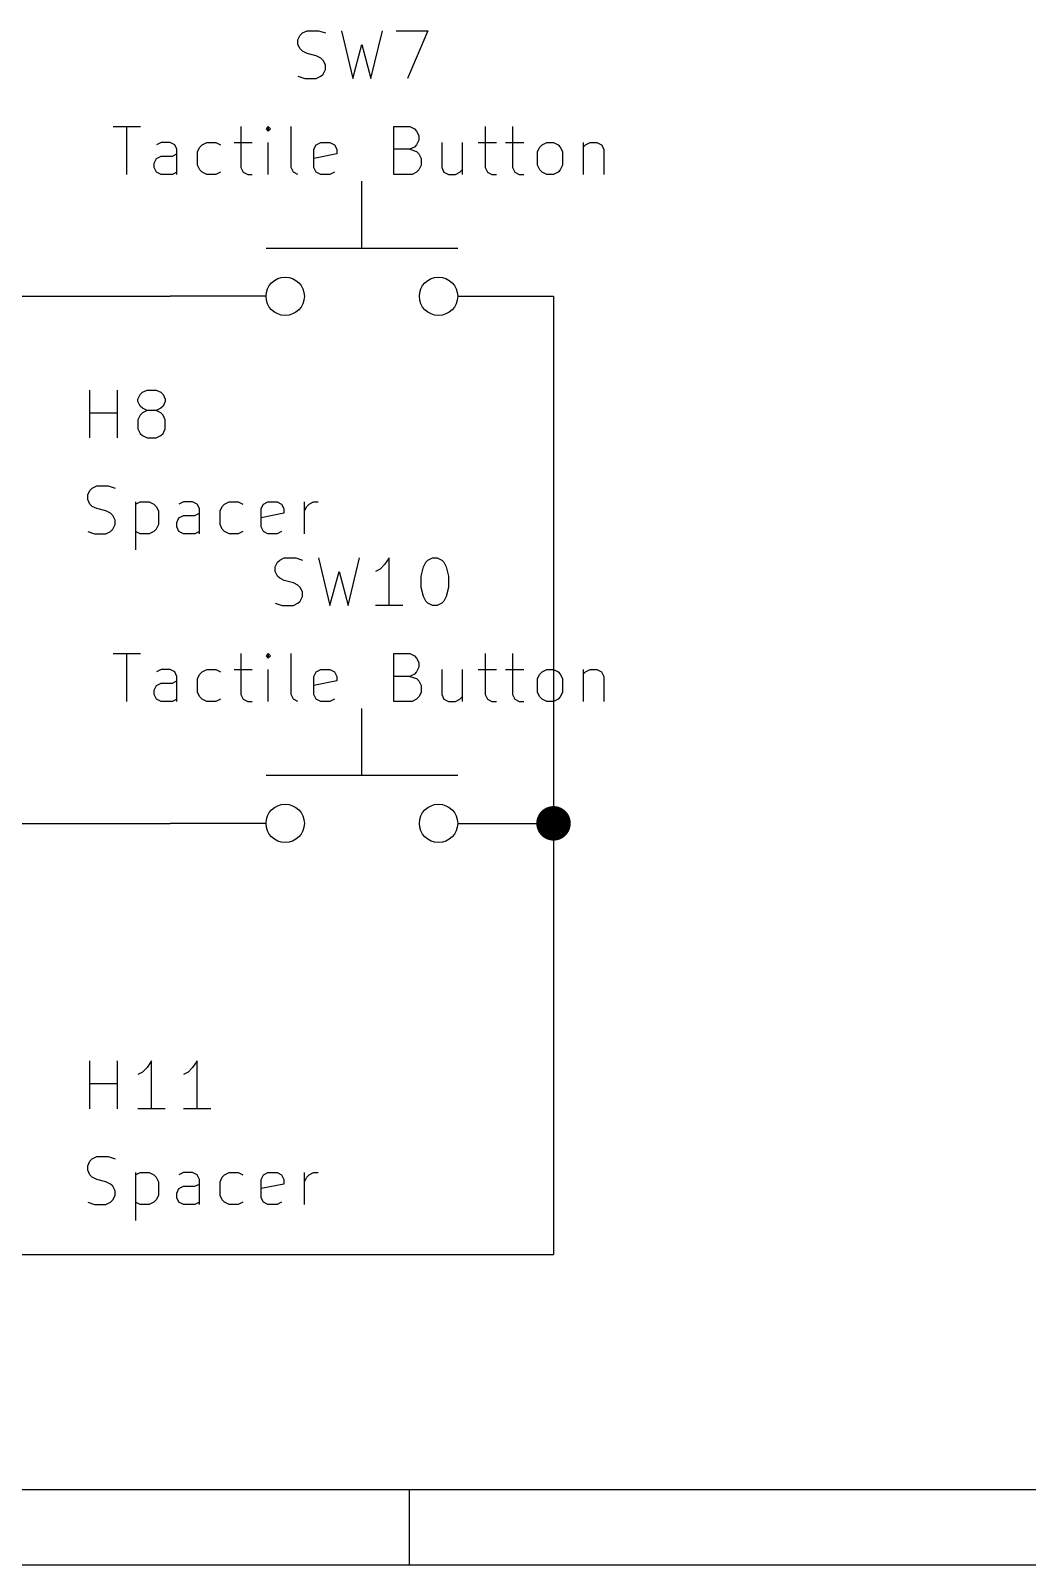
# Model space of a CAD drawing. Extents: x 0.4 to 11.3, y -7.9 to -0.4.
# Drawn here: x 5.904 to 6.944, y -7.874 to -6.273 of the extents above; entities that cross this region are included whole.
import ezdxf

# ---------------------------------------------------------------- set-up
doc = ezdxf.new("R2010")
doc.units = 0
doc.header["$MEASUREMENT"] = 0
for name, color, linetype in [('CYAN2', 4, 'CONTINUOUS'), ('GREEN3', 91, 'CONTINUOUS'), ('RED2', 1, 'CONTINUOUS')]:
    doc.layers.add(name, color=color, linetype=linetype)

msp = doc.modelspace()

# ---------------------------------------------------------------- linework, layer by layer
at = {"layer": 'CYAN2', "linetype": 'CONTINUOUS'}
for p, q in [((6.1833, -6.2823), (6.1857, -6.2776)), ((6.1857, -6.2776), (6.1881, -6.2752)), ((6.1881, -6.2752), (6.1929, -6.2728)), ((6.1929, -6.2728), (6.2048, -6.2728)), ((6.2048, -6.2728), (6.2119, -6.2752)), ((6.2286, -6.2728), (6.2405, -6.3228)), ((6.2595, -6.3228), (6.2714, -6.2728)), ((6.2857, -6.2728), (6.319, -6.2728)), ((6.319, -6.2728), (6.2976, -6.3228)), ((6.1833, -6.2871), (6.1833, -6.2823)), ((6.1857, -6.2919), (6.1833, -6.2871)), ((6.1881, -6.2942), (6.1857, -6.2919)), ((6.2405, -6.3228), (6.25, -6.2871)), ((6.25, -6.2871), (6.2595, -6.3228)), ((6.1929, -6.2966), (6.1881, -6.2942)), ((6.2024, -6.299), (6.1929, -6.2966)), ((6.2071, -6.3014), (6.2024, -6.299)), ((6.2095, -6.3038), (6.2071, -6.3014)), ((6.2119, -6.3085), (6.2095, -6.3038)), ((6.2119, -6.3133), (6.2119, -6.3085)), ((6.1833, -6.3204), (6.1905, -6.3228)), ((6.1905, -6.3228), (6.2024, -6.3228)), ((6.2024, -6.3228), (6.2071, -6.3204)), ((6.2071, -6.3204), (6.2095, -6.318)), ((6.2095, -6.318), (6.2119, -6.3133)), ((5.9905, -6.3728), (6.0191, -6.3728)), ((6.0048, -6.4228), (6.0048, -6.3728)), ((6.1238, -6.3728), (6.1238, -6.4157)), ((6.1524, -6.3728), (6.15, -6.3752)), ((6.1548, -6.3752), (6.1524, -6.3728)), ((6.1524, -6.3728), (6.1524, -6.3776)), ((6.1762, -6.4157), (6.1762, -6.3728)), ((6.2833, -6.4228), (6.2833, -6.3728)), ((6.2833, -6.3728), (6.3, -6.3728)), ((6.3, -6.3728), (6.3048, -6.3752)), ((6.3786, -6.3728), (6.3786, -6.4157)), ((6.4071, -6.3728), (6.4071, -6.4157)), ((6.0405, -6.3895), (6.0357, -6.3919)), ((6.05, -6.3895), (6.0405, -6.3895)), ((6.0548, -6.3919), (6.05, -6.3895)), ((6.0833, -6.3919), (6.0881, -6.3895)), ((6.0881, -6.3895), (6.0976, -6.3895)), ((6.0976, -6.3895), (6.1024, -6.3919)), ((6.1167, -6.3895), (6.1357, -6.3895)), ((6.15, -6.3752), (6.1524, -6.3776)), ((6.1524, -6.3776), (6.1548, -6.3752)), ((6.1524, -6.4228), (6.1524, -6.3895)), ((6.2024, -6.3919), (6.2071, -6.3895)), ((6.2071, -6.3895), (6.2167, -6.3895)), ((6.2167, -6.3895), (6.2214, -6.3919)), ((6.3048, -6.3752), (6.3071, -6.3776)), ((6.3071, -6.3776), (6.3095, -6.3823)), ((6.3095, -6.3871), (6.3071, -6.3919)), ((6.3095, -6.3823), (6.3095, -6.3871)), ((6.3333, -6.3895), (6.3333, -6.4157)), ((6.3548, -6.3895), (6.3548, -6.4228)), ((6.3714, -6.3895), (6.3905, -6.3895)), ((6.4, -6.3895), (6.419, -6.3895)), ((6.4381, -6.3919), (6.4429, -6.3895)), ((6.4429, -6.3895), (6.45, -6.3895)), ((6.45, -6.3895), (6.4548, -6.3919)), ((6.4809, -6.3895), (6.4809, -6.4228)), ((6.4833, -6.3919), (6.4881, -6.3895)), ((6.4881, -6.3895), (6.4952, -6.3895)), ((6.4952, -6.3895), (6.5, -6.3919)), ((6.0357, -6.4061), (6.0405, -6.4038)), ((6.0405, -6.4038), (6.0524, -6.4038)), ((6.0524, -6.4038), (6.0571, -6.4014)), ((6.0571, -6.3966), (6.0548, -6.3919)), ((6.0571, -6.4228), (6.0571, -6.3966)), ((6.0786, -6.399), (6.081, -6.3942)), ((6.0786, -6.4133), (6.0786, -6.399)), ((6.081, -6.3942), (6.0833, -6.3919)), ((6.2, -6.3966), (6.2024, -6.3919)), ((6.2, -6.4157), (6.2, -6.3966)), ((6.2238, -6.4014), (6.2, -6.4061)), ((6.2214, -6.3919), (6.2238, -6.3966)), ((6.2238, -6.3966), (6.2238, -6.4014)), ((6.3, -6.3966), (6.2833, -6.3966)), ((6.3048, -6.3942), (6.3, -6.3966)), ((6.3, -6.3966), (6.3071, -6.399)), ((6.3071, -6.3919), (6.3048, -6.3942)), ((6.3071, -6.399), (6.3095, -6.4014)), ((6.3095, -6.4014), (6.3119, -6.4061)), ((6.4333, -6.399), (6.4357, -6.3942)), ((6.4333, -6.4133), (6.4333, -6.399)), ((6.4357, -6.3942), (6.4381, -6.3919)), ((6.4548, -6.3919), (6.4571, -6.3942)), ((6.4571, -6.3942), (6.4595, -6.399)), ((6.4595, -6.399), (6.4595, -6.4133)), ((6.4809, -6.3942), (6.4833, -6.3919)), ((6.5, -6.3919), (6.5024, -6.3966)), ((6.5024, -6.3966), (6.5024, -6.4228)), ((6.0333, -6.4109), (6.0357, -6.4061)), ((6.0333, -6.4157), (6.0333, -6.4109)), ((6.0357, -6.4204), (6.0333, -6.4157)), ((6.0405, -6.4228), (6.0357, -6.4204)), ((6.0571, -6.4204), (6.0524, -6.4228)), ((6.081, -6.418), (6.0786, -6.4133)), ((6.0833, -6.4204), (6.081, -6.418)), ((6.0881, -6.4228), (6.0833, -6.4204)), ((6.1024, -6.4204), (6.0976, -6.4228)), ((6.1238, -6.4157), (6.1262, -6.4204)), ((6.1262, -6.4204), (6.131, -6.4228)), ((6.1786, -6.4204), (6.1762, -6.4157)), ((6.1833, -6.4228), (6.1786, -6.4204)), ((6.2024, -6.4204), (6.2, -6.4157)), ((6.2071, -6.4228), (6.2024, -6.4204)), ((6.2214, -6.4204), (6.2167, -6.4228)), ((6.3071, -6.4204), (6.3024, -6.4228)), ((6.3095, -6.418), (6.3071, -6.4204)), ((6.3119, -6.4133), (6.3095, -6.418)), ((6.3119, -6.4061), (6.3119, -6.4133)), ((6.3333, -6.4157), (6.3357, -6.4204)), ((6.3357, -6.4204), (6.3405, -6.4228)), ((6.3476, -6.4228), (6.3524, -6.4204)), ((6.3524, -6.4204), (6.3548, -6.418)), ((6.3786, -6.4157), (6.381, -6.4204)), ((6.381, -6.4204), (6.3857, -6.4228)), ((6.4071, -6.4157), (6.4095, -6.4204)), ((6.4095, -6.4204), (6.4143, -6.4228)), ((6.4357, -6.418), (6.4333, -6.4133)), ((6.4381, -6.4204), (6.4357, -6.418)), ((6.4429, -6.4228), (6.4381, -6.4204)), ((6.4548, -6.4204), (6.45, -6.4228)), ((6.4571, -6.418), (6.4548, -6.4204)), ((6.4595, -6.4133), (6.4571, -6.418)), ((6.0524, -6.4228), (6.0405, -6.4228)), ((6.0976, -6.4228), (6.0881, -6.4228)), ((6.131, -6.4228), (6.1357, -6.4228)), ((6.2167, -6.4228), (6.2071, -6.4228)), ((6.3024, -6.4228), (6.2833, -6.4228)), ((6.3405, -6.4228), (6.3476, -6.4228)), ((6.3857, -6.4228), (6.3905, -6.4228)), ((6.4143, -6.4228), (6.419, -6.4228)), ((6.45, -6.4228), (6.4429, -6.4228)), ((5.9663, -6.6978), (5.9663, -6.6478)), ((5.9663, -6.6978), (5.9663, -6.6478)), ((5.9949, -6.6978), (5.9949, -6.6478)), ((5.9949, -6.6978), (5.9949, -6.6478)), ((6.0163, -6.6573), (6.0187, -6.6526)), ((6.0163, -6.6573), (6.0187, -6.6526)), ((6.0163, -6.6597), (6.0163, -6.6573)), ((6.0163, -6.6597), (6.0163, -6.6573)), ((6.0187, -6.6645), (6.0163, -6.6597)), ((6.0187, -6.6645), (6.0163, -6.6597)), ((6.0187, -6.6526), (6.021, -6.6502)), ((6.0187, -6.6526), (6.021, -6.6502)), ((6.021, -6.6502), (6.0258, -6.6478)), ((6.021, -6.6502), (6.0258, -6.6478)), ((6.0258, -6.6478), (6.0353, -6.6478)), ((6.0258, -6.6478), (6.0353, -6.6478)), ((6.0353, -6.6478), (6.0401, -6.6502)), ((6.0353, -6.6478), (6.0401, -6.6502)), ((6.0401, -6.6502), (6.0425, -6.6526)), ((6.0401, -6.6502), (6.0425, -6.6526)), ((6.0425, -6.6526), (6.0449, -6.6573)), ((6.0425, -6.6526), (6.0449, -6.6573)), ((6.0449, -6.6597), (6.0425, -6.6645)), ((6.0449, -6.6597), (6.0425, -6.6645)), ((6.0449, -6.6573), (6.0449, -6.6597)), ((6.0449, -6.6573), (6.0449, -6.6597)), ((5.9663, -6.6716), (5.9949, -6.6716)), ((5.9663, -6.6716), (5.9949, -6.6716)), ((6.0187, -6.674), (6.0163, -6.6788)), ((6.0187, -6.674), (6.0163, -6.6788)), ((6.021, -6.6669), (6.0187, -6.6645)), ((6.021, -6.6669), (6.0187, -6.6645)), ((6.021, -6.6716), (6.0187, -6.674)), ((6.021, -6.6716), (6.0187, -6.674)), ((6.0258, -6.6692), (6.021, -6.6669)), ((6.0258, -6.6692), (6.021, -6.6669)), ((6.0258, -6.6692), (6.021, -6.6716)), ((6.0258, -6.6692), (6.021, -6.6716)), ((6.0353, -6.6692), (6.0258, -6.6692)), ((6.0353, -6.6692), (6.0258, -6.6692)), ((6.0401, -6.6669), (6.0353, -6.6692)), ((6.0401, -6.6669), (6.0353, -6.6692)), ((6.0401, -6.6716), (6.0353, -6.6692)), ((6.0401, -6.6716), (6.0353, -6.6692)), ((6.0425, -6.6645), (6.0401, -6.6669)), ((6.0425, -6.6645), (6.0401, -6.6669)), ((6.0425, -6.674), (6.0401, -6.6716)), ((6.0425, -6.674), (6.0401, -6.6716)), ((6.0449, -6.6788), (6.0425, -6.674)), ((6.0449, -6.6788), (6.0425, -6.674)), ((6.0163, -6.6788), (6.0163, -6.6883)), ((6.0163, -6.6788), (6.0163, -6.6883)), ((6.0163, -6.6883), (6.0187, -6.693)), ((6.0163, -6.6883), (6.0187, -6.693)), ((6.0187, -6.693), (6.021, -6.6954)), ((6.0187, -6.693), (6.021, -6.6954)), ((6.0401, -6.6954), (6.0425, -6.693)), ((6.0401, -6.6954), (6.0425, -6.693)), ((6.0425, -6.693), (6.0449, -6.6883)), ((6.0425, -6.693), (6.0449, -6.6883)), ((6.0449, -6.6883), (6.0449, -6.6788)), ((6.0449, -6.6883), (6.0449, -6.6788)), ((6.021, -6.6954), (6.0258, -6.6978)), ((6.021, -6.6954), (6.0258, -6.6978)), ((6.0258, -6.6978), (6.0353, -6.6978)), ((6.0258, -6.6978), (6.0353, -6.6978)), ((6.0353, -6.6978), (6.0401, -6.6954)), ((6.0353, -6.6978), (6.0401, -6.6954)), ((5.9639, -6.7573), (5.9663, -6.7526)), ((5.9639, -6.7573), (5.9663, -6.7526)), ((5.9639, -6.7621), (5.9639, -6.7573)), ((5.9639, -6.7621), (5.9639, -6.7573)), ((5.9663, -6.7526), (5.9687, -6.7502)), ((5.9663, -6.7526), (5.9687, -6.7502)), ((5.9687, -6.7502), (5.9734, -6.7478)), ((5.9687, -6.7502), (5.9734, -6.7478)), ((5.9734, -6.7478), (5.9853, -6.7478)), ((5.9734, -6.7478), (5.9853, -6.7478)), ((5.9853, -6.7478), (5.9925, -6.7502)), ((5.9853, -6.7478), (5.9925, -6.7502)), ((5.9663, -6.7669), (5.9639, -6.7621)), ((5.9663, -6.7669), (5.9639, -6.7621)), ((5.9687, -6.7692), (5.9663, -6.7669)), ((5.9687, -6.7692), (5.9663, -6.7669)), ((5.9734, -6.7716), (5.9687, -6.7692)), ((5.9734, -6.7716), (5.9687, -6.7692)), ((5.9829, -6.774), (5.9734, -6.7716)), ((5.9829, -6.774), (5.9734, -6.7716)), ((5.9877, -6.7764), (5.9829, -6.774)), ((5.9877, -6.7764), (5.9829, -6.774)), ((6.0139, -6.7645), (6.0139, -6.8145)), ((6.0139, -6.7669), (6.0187, -6.7645)), ((6.0139, -6.7645), (6.0139, -6.8145)), ((6.0139, -6.7669), (6.0187, -6.7645)), ((6.0187, -6.7645), (6.0282, -6.7645)), ((6.0187, -6.7645), (6.0282, -6.7645)), ((6.0282, -6.7645), (6.0329, -6.7669)), ((6.0282, -6.7645), (6.0329, -6.7669)), ((6.0329, -6.7669), (6.0353, -6.7692)), ((6.0329, -6.7669), (6.0353, -6.7692)), ((6.0353, -6.7692), (6.0377, -6.774)), ((6.0353, -6.7692), (6.0377, -6.774)), ((6.0377, -6.774), (6.0377, -6.7883)), ((6.0377, -6.774), (6.0377, -6.7883)), ((6.0639, -6.7645), (6.0591, -6.7669)), ((6.0639, -6.7645), (6.0591, -6.7669)), ((6.0734, -6.7645), (6.0639, -6.7645)), ((6.0734, -6.7645), (6.0639, -6.7645)), ((6.0782, -6.7669), (6.0734, -6.7645)), ((6.0782, -6.7669), (6.0734, -6.7645)), ((6.0806, -6.7716), (6.0782, -6.7669)), ((6.0806, -6.7716), (6.0782, -6.7669)), ((6.0806, -6.7978), (6.0806, -6.7716)), ((6.0806, -6.7978), (6.0806, -6.7716)), ((6.102, -6.774), (6.1044, -6.7692)), ((6.102, -6.774), (6.1044, -6.7692)), ((6.102, -6.7883), (6.102, -6.774)), ((6.102, -6.7883), (6.102, -6.774)), ((6.1044, -6.7692), (6.1068, -6.7669)), ((6.1044, -6.7692), (6.1068, -6.7669)), ((6.1068, -6.7669), (6.1115, -6.7645)), ((6.1068, -6.7669), (6.1115, -6.7645)), ((6.1115, -6.7645), (6.121, -6.7645)), ((6.1115, -6.7645), (6.121, -6.7645)), ((6.121, -6.7645), (6.1258, -6.7669)), ((6.121, -6.7645), (6.1258, -6.7669)), ((6.1449, -6.7716), (6.1472, -6.7669)), ((6.1449, -6.7716), (6.1472, -6.7669)), ((6.1449, -6.7907), (6.1449, -6.7716)), ((6.1449, -6.7907), (6.1449, -6.7716)), ((6.1472, -6.7669), (6.152, -6.7645)), ((6.1472, -6.7669), (6.152, -6.7645)), ((6.152, -6.7645), (6.1615, -6.7645)), ((6.152, -6.7645), (6.1615, -6.7645)), ((6.1615, -6.7645), (6.1663, -6.7669)), ((6.1615, -6.7645), (6.1663, -6.7669)), ((6.1663, -6.7669), (6.1687, -6.7716)), ((6.1663, -6.7669), (6.1687, -6.7716)), ((6.1687, -6.7716), (6.1687, -6.7764)), ((6.1687, -6.7716), (6.1687, -6.7764)), ((6.1901, -6.7978), (6.1901, -6.7645)), ((6.1901, -6.7978), (6.1901, -6.7645)), ((6.1901, -6.774), (6.1925, -6.7692)), ((6.1901, -6.774), (6.1925, -6.7692)), ((6.1925, -6.7692), (6.1949, -6.7669)), ((6.1925, -6.7692), (6.1949, -6.7669)), ((6.1949, -6.7669), (6.1996, -6.7645)), ((6.1949, -6.7669), (6.1996, -6.7645)), ((6.1996, -6.7645), (6.2044, -6.7645)), ((6.1996, -6.7645), (6.2044, -6.7645)), ((5.9901, -6.7788), (5.9877, -6.7764)), ((5.9901, -6.7788), (5.9877, -6.7764)), ((5.9925, -6.7835), (5.9901, -6.7788)), ((5.9925, -6.7835), (5.9901, -6.7788)), ((5.9901, -6.793), (5.9925, -6.7883)), ((5.9901, -6.793), (5.9925, -6.7883)), ((5.9925, -6.7883), (5.9925, -6.7835)), ((5.9925, -6.7883), (5.9925, -6.7835)), ((6.0377, -6.7883), (6.0353, -6.793)), ((6.0377, -6.7883), (6.0353, -6.793)), ((6.0568, -6.7859), (6.0591, -6.7811)), ((6.0568, -6.7859), (6.0591, -6.7811)), ((6.0568, -6.7907), (6.0568, -6.7859)), ((6.0568, -6.7907), (6.0568, -6.7859)), ((6.0591, -6.7811), (6.0639, -6.7788)), ((6.0591, -6.7811), (6.0639, -6.7788)), ((6.0639, -6.7788), (6.0758, -6.7788)), ((6.0639, -6.7788), (6.0758, -6.7788)), ((6.0758, -6.7788), (6.0806, -6.7764)), ((6.0758, -6.7788), (6.0806, -6.7764)), ((6.1044, -6.793), (6.102, -6.7883)), ((6.1044, -6.793), (6.102, -6.7883)), ((6.1687, -6.7764), (6.1449, -6.7811)), ((6.1687, -6.7764), (6.1449, -6.7811)), ((5.9639, -6.7954), (5.971, -6.7978)), ((5.9639, -6.7954), (5.971, -6.7978)), ((5.971, -6.7978), (5.9829, -6.7978)), ((5.971, -6.7978), (5.9829, -6.7978)), ((5.9829, -6.7978), (5.9877, -6.7954)), ((5.9829, -6.7978), (5.9877, -6.7954)), ((5.9877, -6.7954), (5.9901, -6.793)), ((5.9877, -6.7954), (5.9901, -6.793)), ((6.0187, -6.7978), (6.0139, -6.7954)), ((6.0187, -6.7978), (6.0139, -6.7954)), ((6.0282, -6.7978), (6.0187, -6.7978)), ((6.0282, -6.7978), (6.0187, -6.7978)), ((6.0329, -6.7954), (6.0282, -6.7978)), ((6.0329, -6.7954), (6.0282, -6.7978)), ((6.0353, -6.793), (6.0329, -6.7954)), ((6.0353, -6.793), (6.0329, -6.7954)), ((6.0591, -6.7954), (6.0568, -6.7907)), ((6.0591, -6.7954), (6.0568, -6.7907)), ((6.0639, -6.7978), (6.0591, -6.7954)), ((6.0639, -6.7978), (6.0591, -6.7954)), ((6.0758, -6.7978), (6.0639, -6.7978)), ((6.0758, -6.7978), (6.0639, -6.7978)), ((6.0806, -6.7954), (6.0758, -6.7978)), ((6.0806, -6.7954), (6.0758, -6.7978)), ((6.1068, -6.7954), (6.1044, -6.793)), ((6.1068, -6.7954), (6.1044, -6.793)), ((6.1115, -6.7978), (6.1068, -6.7954)), ((6.1115, -6.7978), (6.1068, -6.7954)), ((6.121, -6.7978), (6.1115, -6.7978)), ((6.121, -6.7978), (6.1115, -6.7978)), ((6.1258, -6.7954), (6.121, -6.7978)), ((6.1258, -6.7954), (6.121, -6.7978)), ((6.1472, -6.7954), (6.1449, -6.7907)), ((6.1472, -6.7954), (6.1449, -6.7907)), ((6.152, -6.7978), (6.1472, -6.7954)), ((6.152, -6.7978), (6.1472, -6.7954)), ((6.1615, -6.7978), (6.152, -6.7978)), ((6.1615, -6.7978), (6.152, -6.7978)), ((6.1663, -6.7954), (6.1615, -6.7978)), ((6.1663, -6.7954), (6.1615, -6.7978)), ((6.1595, -6.8323), (6.1619, -6.8276)), ((6.1595, -6.8323), (6.1619, -6.8276)), ((6.1595, -6.8371), (6.1595, -6.8323)), ((6.1595, -6.8371), (6.1595, -6.8323)), ((6.1619, -6.8419), (6.1595, -6.8371)), ((6.1619, -6.8419), (6.1595, -6.8371)), ((6.1619, -6.8276), (6.1643, -6.8252)), ((6.1619, -6.8276), (6.1643, -6.8252)), ((6.1643, -6.8252), (6.1691, -6.8228)), ((6.1643, -6.8252), (6.1691, -6.8228)), ((6.1691, -6.8228), (6.181, -6.8228)), ((6.1691, -6.8228), (6.181, -6.8228)), ((6.181, -6.8228), (6.1881, -6.8252)), ((6.181, -6.8228), (6.1881, -6.8252)), ((6.2048, -6.8228), (6.2167, -6.8728)), ((6.2048, -6.8228), (6.2167, -6.8728)), ((6.2167, -6.8728), (6.2262, -6.8371)), ((6.2167, -6.8728), (6.2262, -6.8371)), ((6.2262, -6.8371), (6.2357, -6.8728)), ((6.2262, -6.8371), (6.2357, -6.8728)), ((6.2357, -6.8728), (6.2476, -6.8228)), ((6.2357, -6.8728), (6.2476, -6.8228)), ((6.269, -6.8347), (6.2643, -6.8371)), ((6.269, -6.8347), (6.2643, -6.8371)), ((6.2738, -6.8299), (6.269, -6.8347)), ((6.2738, -6.8299), (6.269, -6.8347)), ((6.2786, -6.8228), (6.2738, -6.8299)), ((6.2786, -6.8228), (6.2738, -6.8299)), ((6.2786, -6.8728), (6.2786, -6.8228)), ((6.2786, -6.8728), (6.2786, -6.8228)), ((6.3119, -6.8419), (6.3143, -6.8323)), ((6.3119, -6.8419), (6.3143, -6.8323)), ((6.3143, -6.8323), (6.3167, -6.8276)), ((6.3143, -6.8323), (6.3167, -6.8276)), ((6.3167, -6.8276), (6.319, -6.8252)), ((6.3167, -6.8276), (6.319, -6.8252)), ((6.319, -6.8252), (6.3238, -6.8228)), ((6.319, -6.8252), (6.3238, -6.8228)), ((6.3238, -6.8228), (6.3286, -6.8228)), ((6.3238, -6.8228), (6.3286, -6.8228)), ((6.3286, -6.8228), (6.3333, -6.8252)), ((6.3286, -6.8228), (6.3333, -6.8252)), ((6.3333, -6.8252), (6.3357, -6.8276)), ((6.3333, -6.8252), (6.3357, -6.8276)), ((6.3357, -6.8276), (6.3381, -6.8323)), ((6.3357, -6.8276), (6.3381, -6.8323)), ((6.3381, -6.8323), (6.3405, -6.8419)), ((6.3381, -6.8323), (6.3405, -6.8419)), ((6.1643, -6.8442), (6.1619, -6.8419)), ((6.1643, -6.8442), (6.1619, -6.8419)), ((6.1691, -6.8466), (6.1643, -6.8442)), ((6.1691, -6.8466), (6.1643, -6.8442)), ((6.1786, -6.849), (6.1691, -6.8466)), ((6.1786, -6.849), (6.1691, -6.8466)), ((6.1833, -6.8514), (6.1786, -6.849)), ((6.1833, -6.8514), (6.1786, -6.849)), ((6.1857, -6.8538), (6.1833, -6.8514)), ((6.1857, -6.8538), (6.1833, -6.8514)), ((6.1881, -6.8585), (6.1857, -6.8538)), ((6.1881, -6.8585), (6.1857, -6.8538)), ((6.3119, -6.8538), (6.3119, -6.8419)), ((6.3119, -6.8538), (6.3119, -6.8419)), ((6.3143, -6.8633), (6.3119, -6.8538)), ((6.3143, -6.8633), (6.3119, -6.8538)), ((6.3405, -6.8538), (6.3381, -6.8633)), ((6.3405, -6.8538), (6.3381, -6.8633)), ((6.3405, -6.8419), (6.3405, -6.8538)), ((6.3405, -6.8419), (6.3405, -6.8538)), ((6.1833, -6.8704), (6.1857, -6.868)), ((6.1833, -6.8704), (6.1857, -6.868)), ((6.1857, -6.868), (6.1881, -6.8633)), ((6.1857, -6.868), (6.1881, -6.8633)), ((6.1881, -6.8633), (6.1881, -6.8585)), ((6.1881, -6.8633), (6.1881, -6.8585)), ((6.3167, -6.868), (6.3143, -6.8633)), ((6.3167, -6.868), (6.3143, -6.8633)), ((6.319, -6.8704), (6.3167, -6.868)), ((6.319, -6.8704), (6.3167, -6.868)), ((6.3357, -6.868), (6.3333, -6.8704)), ((6.3357, -6.868), (6.3333, -6.8704)), ((6.3381, -6.8633), (6.3357, -6.868)), ((6.3381, -6.8633), (6.3357, -6.868)), ((6.1595, -6.8704), (6.1667, -6.8728)), ((6.1595, -6.8704), (6.1667, -6.8728)), ((6.1667, -6.8728), (6.1786, -6.8728)), ((6.1667, -6.8728), (6.1786, -6.8728)), ((6.1786, -6.8728), (6.1833, -6.8704)), ((6.1786, -6.8728), (6.1833, -6.8704)), ((6.2929, -6.8728), (6.2643, -6.8728)), ((6.2929, -6.8728), (6.2643, -6.8728)), ((6.3238, -6.8728), (6.319, -6.8704)), ((6.3238, -6.8728), (6.319, -6.8704)), ((6.3286, -6.8728), (6.3238, -6.8728)), ((6.3286, -6.8728), (6.3238, -6.8728)), ((6.3333, -6.8704), (6.3286, -6.8728)), ((6.3333, -6.8704), (6.3286, -6.8728)), ((5.9905, -6.9228), (6.0191, -6.9228)), ((5.9905, -6.9228), (6.0191, -6.9228)), ((6.0048, -6.9728), (6.0048, -6.9228)), ((6.0048, -6.9728), (6.0048, -6.9228)), ((6.1238, -6.9228), (6.1238, -6.9657)), ((6.1238, -6.9228), (6.1238, -6.9657)), ((6.1524, -6.9228), (6.15, -6.9252)), ((6.1524, -6.9228), (6.15, -6.9252)), ((6.15, -6.9252), (6.1524, -6.9276)), ((6.15, -6.9252), (6.1524, -6.9276)), ((6.1548, -6.9252), (6.1524, -6.9228)), ((6.1524, -6.9228), (6.1524, -6.9276)), ((6.1548, -6.9252), (6.1524, -6.9228)), ((6.1524, -6.9228), (6.1524, -6.9276)), ((6.1524, -6.9276), (6.1548, -6.9252)), ((6.1524, -6.9276), (6.1548, -6.9252)), ((6.1762, -6.9657), (6.1762, -6.9228)), ((6.1762, -6.9657), (6.1762, -6.9228)), ((6.2833, -6.9728), (6.2833, -6.9228)), ((6.2833, -6.9228), (6.3, -6.9228)), ((6.2833, -6.9728), (6.2833, -6.9228)), ((6.2833, -6.9228), (6.3, -6.9228)), ((6.3, -6.9228), (6.3048, -6.9252)), ((6.3, -6.9228), (6.3048, -6.9252)), ((6.3048, -6.9252), (6.3071, -6.9276)), ((6.3048, -6.9252), (6.3071, -6.9276)), ((6.3071, -6.9276), (6.3095, -6.9323)), ((6.3071, -6.9276), (6.3095, -6.9323)), ((6.3095, -6.9323), (6.3095, -6.9371)), ((6.3095, -6.9323), (6.3095, -6.9371)), ((6.3786, -6.9228), (6.3786, -6.9657)), ((6.3786, -6.9228), (6.3786, -6.9657)), ((6.4071, -6.9228), (6.4071, -6.9657)), ((6.4071, -6.9228), (6.4071, -6.9657)), ((6.0405, -6.9395), (6.0357, -6.9419)), ((6.0405, -6.9395), (6.0357, -6.9419)), ((6.05, -6.9395), (6.0405, -6.9395)), ((6.05, -6.9395), (6.0405, -6.9395)), ((6.0548, -6.9419), (6.05, -6.9395)), ((6.0548, -6.9419), (6.05, -6.9395)), ((6.0571, -6.9466), (6.0548, -6.9419)), ((6.0571, -6.9466), (6.0548, -6.9419)), ((6.0571, -6.9728), (6.0571, -6.9466)), ((6.0571, -6.9728), (6.0571, -6.9466)), ((6.0786, -6.949), (6.081, -6.9442)), ((6.0786, -6.949), (6.081, -6.9442)), ((6.0786, -6.9633), (6.0786, -6.949)), ((6.0786, -6.9633), (6.0786, -6.949)), ((6.081, -6.9442), (6.0833, -6.9419)), ((6.081, -6.9442), (6.0833, -6.9419)), ((6.0833, -6.9419), (6.0881, -6.9395)), ((6.0833, -6.9419), (6.0881, -6.9395)), ((6.0881, -6.9395), (6.0976, -6.9395)), ((6.0881, -6.9395), (6.0976, -6.9395)), ((6.0976, -6.9395), (6.1024, -6.9419)), ((6.0976, -6.9395), (6.1024, -6.9419)), ((6.1167, -6.9395), (6.1357, -6.9395)), ((6.1167, -6.9395), (6.1357, -6.9395)), ((6.1524, -6.9728), (6.1524, -6.9395)), ((6.1524, -6.9728), (6.1524, -6.9395)), ((6.2, -6.9466), (6.2024, -6.9419)), ((6.2, -6.9466), (6.2024, -6.9419)), ((6.2, -6.9657), (6.2, -6.9466)), ((6.2, -6.9657), (6.2, -6.9466)), ((6.2024, -6.9419), (6.2071, -6.9395)), ((6.2024, -6.9419), (6.2071, -6.9395)), ((6.2071, -6.9395), (6.2167, -6.9395)), ((6.2071, -6.9395), (6.2167, -6.9395)), ((6.2167, -6.9395), (6.2214, -6.9419)), ((6.2167, -6.9395), (6.2214, -6.9419)), ((6.2214, -6.9419), (6.2238, -6.9466)), ((6.2214, -6.9419), (6.2238, -6.9466)), ((6.2238, -6.9466), (6.2238, -6.9514)), ((6.2238, -6.9466), (6.2238, -6.9514)), ((6.3, -6.9466), (6.2833, -6.9466)), ((6.3, -6.9466), (6.2833, -6.9466)), ((6.3048, -6.9442), (6.3, -6.9466)), ((6.3048, -6.9442), (6.3, -6.9466)), ((6.3, -6.9466), (6.3071, -6.949)), ((6.3, -6.9466), (6.3071, -6.949)), ((6.3071, -6.9419), (6.3048, -6.9442)), ((6.3071, -6.9419), (6.3048, -6.9442)), ((6.3095, -6.9371), (6.3071, -6.9419)), ((6.3095, -6.9371), (6.3071, -6.9419)), ((6.3071, -6.949), (6.3095, -6.9514)), ((6.3071, -6.949), (6.3095, -6.9514)), ((6.3333, -6.9395), (6.3333, -6.9657)), ((6.3333, -6.9395), (6.3333, -6.9657)), ((6.3548, -6.9395), (6.3548, -6.9728)), ((6.3548, -6.9395), (6.3548, -6.9728)), ((6.3714, -6.9395), (6.3905, -6.9395)), ((6.3714, -6.9395), (6.3905, -6.9395)), ((6.4, -6.9395), (6.419, -6.9395)), ((6.4, -6.9395), (6.419, -6.9395)), ((6.4333, -6.949), (6.4357, -6.9442)), ((6.4333, -6.949), (6.4357, -6.9442)), ((6.4333, -6.9633), (6.4333, -6.949)), ((6.4333, -6.9633), (6.4333, -6.949)), ((6.4357, -6.9442), (6.4381, -6.9419)), ((6.4357, -6.9442), (6.4381, -6.9419)), ((6.4381, -6.9419), (6.4429, -6.9395)), ((6.4381, -6.9419), (6.4429, -6.9395)), ((6.4429, -6.9395), (6.45, -6.9395)), ((6.4429, -6.9395), (6.45, -6.9395)), ((6.45, -6.9395), (6.4548, -6.9419)), ((6.45, -6.9395), (6.4548, -6.9419)), ((6.4548, -6.9419), (6.4571, -6.9442)), ((6.4548, -6.9419), (6.4571, -6.9442)), ((6.4571, -6.9442), (6.4595, -6.949)), ((6.4571, -6.9442), (6.4595, -6.949)), ((6.4595, -6.949), (6.4595, -6.9633)), ((6.4595, -6.949), (6.4595, -6.9633)), ((6.4809, -6.9395), (6.4809, -6.9728)), ((6.4809, -6.9395), (6.4809, -6.9728)), ((6.4809, -6.9442), (6.4833, -6.9419)), ((6.4809, -6.9442), (6.4833, -6.9419)), ((6.4833, -6.9419), (6.4881, -6.9395)), ((6.4833, -6.9419), (6.4881, -6.9395)), ((6.4881, -6.9395), (6.4952, -6.9395)), ((6.4881, -6.9395), (6.4952, -6.9395)), ((6.4952, -6.9395), (6.5, -6.9419)), ((6.4952, -6.9395), (6.5, -6.9419)), ((6.5, -6.9419), (6.5024, -6.9466)), ((6.5, -6.9419), (6.5024, -6.9466)), ((6.5024, -6.9466), (6.5024, -6.9728)), ((6.5024, -6.9466), (6.5024, -6.9728)), ((6.0333, -6.9609), (6.0357, -6.9561)), ((6.0333, -6.9609), (6.0357, -6.9561)), ((6.0333, -6.9657), (6.0333, -6.9609)), ((6.0333, -6.9657), (6.0333, -6.9609)), ((6.0357, -6.9704), (6.0333, -6.9657)), ((6.0357, -6.9704), (6.0333, -6.9657)), ((6.0357, -6.9561), (6.0405, -6.9538)), ((6.0357, -6.9561), (6.0405, -6.9538)), ((6.0405, -6.9538), (6.0524, -6.9538)), ((6.0405, -6.9538), (6.0524, -6.9538)), ((6.0524, -6.9538), (6.0571, -6.9514)), ((6.0524, -6.9538), (6.0571, -6.9514)), ((6.081, -6.968), (6.0786, -6.9633)), ((6.081, -6.968), (6.0786, -6.9633)), ((6.1238, -6.9657), (6.1262, -6.9704)), ((6.1238, -6.9657), (6.1262, -6.9704)), ((6.1786, -6.9704), (6.1762, -6.9657)), ((6.1786, -6.9704), (6.1762, -6.9657)), ((6.2238, -6.9514), (6.2, -6.9561)), ((6.2238, -6.9514), (6.2, -6.9561)), ((6.2024, -6.9704), (6.2, -6.9657)), ((6.2024, -6.9704), (6.2, -6.9657)), ((6.3095, -6.9514), (6.3119, -6.9561)), ((6.3095, -6.9514), (6.3119, -6.9561)), ((6.3119, -6.9633), (6.3095, -6.968)), ((6.3119, -6.9633), (6.3095, -6.968)), ((6.3119, -6.9561), (6.3119, -6.9633)), ((6.3119, -6.9561), (6.3119, -6.9633)), ((6.3333, -6.9657), (6.3357, -6.9704)), ((6.3333, -6.9657), (6.3357, -6.9704)), ((6.3786, -6.9657), (6.381, -6.9704)), ((6.3786, -6.9657), (6.381, -6.9704)), ((6.4071, -6.9657), (6.4095, -6.9704)), ((6.4071, -6.9657), (6.4095, -6.9704)), ((6.4357, -6.968), (6.4333, -6.9633)), ((6.4357, -6.968), (6.4333, -6.9633)), ((6.4595, -6.9633), (6.4571, -6.968)), ((6.4595, -6.9633), (6.4571, -6.968)), ((6.0405, -6.9728), (6.0357, -6.9704)), ((6.0405, -6.9728), (6.0357, -6.9704)), ((6.0524, -6.9728), (6.0405, -6.9728)), ((6.0524, -6.9728), (6.0405, -6.9728)), ((6.0571, -6.9704), (6.0524, -6.9728)), ((6.0571, -6.9704), (6.0524, -6.9728)), ((6.0833, -6.9704), (6.081, -6.968)), ((6.0833, -6.9704), (6.081, -6.968)), ((6.0881, -6.9728), (6.0833, -6.9704)), ((6.0881, -6.9728), (6.0833, -6.9704)), ((6.0976, -6.9728), (6.0881, -6.9728)), ((6.0976, -6.9728), (6.0881, -6.9728)), ((6.1024, -6.9704), (6.0976, -6.9728)), ((6.1024, -6.9704), (6.0976, -6.9728)), ((6.1262, -6.9704), (6.131, -6.9728)), ((6.1262, -6.9704), (6.131, -6.9728)), ((6.131, -6.9728), (6.1357, -6.9728)), ((6.131, -6.9728), (6.1357, -6.9728)), ((6.1833, -6.9728), (6.1786, -6.9704)), ((6.1833, -6.9728), (6.1786, -6.9704)), ((6.2071, -6.9728), (6.2024, -6.9704)), ((6.2071, -6.9728), (6.2024, -6.9704)), ((6.2167, -6.9728), (6.2071, -6.9728)), ((6.2167, -6.9728), (6.2071, -6.9728)), ((6.2214, -6.9704), (6.2167, -6.9728)), ((6.2214, -6.9704), (6.2167, -6.9728)), ((6.3024, -6.9728), (6.2833, -6.9728)), ((6.3024, -6.9728), (6.2833, -6.9728)), ((6.3071, -6.9704), (6.3024, -6.9728)), ((6.3071, -6.9704), (6.3024, -6.9728)), ((6.3095, -6.968), (6.3071, -6.9704)), ((6.3095, -6.968), (6.3071, -6.9704)), ((6.3357, -6.9704), (6.3405, -6.9728)), ((6.3357, -6.9704), (6.3405, -6.9728)), ((6.3405, -6.9728), (6.3476, -6.9728)), ((6.3405, -6.9728), (6.3476, -6.9728)), ((6.3476, -6.9728), (6.3524, -6.9704)), ((6.3476, -6.9728), (6.3524, -6.9704)), ((6.3524, -6.9704), (6.3548, -6.968)), ((6.3524, -6.9704), (6.3548, -6.968)), ((6.381, -6.9704), (6.3857, -6.9728)), ((6.381, -6.9704), (6.3857, -6.9728)), ((6.3857, -6.9728), (6.3905, -6.9728)), ((6.3857, -6.9728), (6.3905, -6.9728)), ((6.4095, -6.9704), (6.4143, -6.9728)), ((6.4095, -6.9704), (6.4143, -6.9728)), ((6.4143, -6.9728), (6.419, -6.9728)), ((6.4143, -6.9728), (6.419, -6.9728)), ((6.4381, -6.9704), (6.4357, -6.968)), ((6.4381, -6.9704), (6.4357, -6.968)), ((6.4429, -6.9728), (6.4381, -6.9704)), ((6.4429, -6.9728), (6.4381, -6.9704)), ((6.45, -6.9728), (6.4429, -6.9728)), ((6.45, -6.9728), (6.4429, -6.9728)), ((6.4548, -6.9704), (6.45, -6.9728)), ((6.4548, -6.9704), (6.45, -6.9728)), ((6.4571, -6.968), (6.4548, -6.9704)), ((6.4571, -6.968), (6.4548, -6.9704)), ((5.9663, -7.3978), (5.9663, -7.3478)), ((5.9949, -7.3978), (5.9949, -7.3478)), ((6.0306, -7.3478), (6.0258, -7.3549)), ((6.0306, -7.3978), (6.0306, -7.3478)), ((6.0782, -7.3478), (6.0734, -7.3549)), ((6.0782, -7.3978), (6.0782, -7.3478)), ((6.021, -7.3597), (6.0163, -7.3621)), ((6.0258, -7.3549), (6.021, -7.3597)), ((6.0687, -7.3597), (6.0639, -7.3621)), ((6.0734, -7.3549), (6.0687, -7.3597)), ((5.9663, -7.3716), (5.9949, -7.3716)), ((6.0449, -7.3978), (6.0163, -7.3978)), ((6.0925, -7.3978), (6.0639, -7.3978)), ((5.9639, -7.4573), (5.9663, -7.4526)), ((5.9639, -7.4621), (5.9639, -7.4573)), ((5.9663, -7.4669), (5.9639, -7.4621)), ((5.9663, -7.4526), (5.9687, -7.4502)), ((5.9687, -7.4502), (5.9734, -7.4478)), ((5.9734, -7.4478), (5.9853, -7.4478)), ((5.9853, -7.4478), (5.9925, -7.4502)), ((5.9687, -7.4692), (5.9663, -7.4669)), ((5.9734, -7.4716), (5.9687, -7.4692)), ((5.9829, -7.474), (5.9734, -7.4716)), ((5.9877, -7.4764), (5.9829, -7.474)), ((5.9901, -7.4788), (5.9877, -7.4764)), ((5.9925, -7.4835), (5.9901, -7.4788)), ((6.0139, -7.4645), (6.0139, -7.5145)), ((6.0139, -7.4669), (6.0187, -7.4645)), ((6.0187, -7.4645), (6.0282, -7.4645)), ((6.0282, -7.4645), (6.0329, -7.4669)), ((6.0329, -7.4669), (6.0353, -7.4692)), ((6.0353, -7.4692), (6.0377, -7.474)), ((6.0377, -7.474), (6.0377, -7.4883)), ((6.0639, -7.4645), (6.0591, -7.4669)), ((6.0591, -7.4811), (6.0639, -7.4788)), ((6.0734, -7.4645), (6.0639, -7.4645)), ((6.0639, -7.4788), (6.0758, -7.4788)), ((6.0782, -7.4669), (6.0734, -7.4645)), ((6.0758, -7.4788), (6.0806, -7.4764)), ((6.0806, -7.4716), (6.0782, -7.4669)), ((6.0806, -7.4978), (6.0806, -7.4716)), ((6.102, -7.474), (6.1044, -7.4692)), ((6.102, -7.4883), (6.102, -7.474)), ((6.1044, -7.4692), (6.1068, -7.4669)), ((6.1068, -7.4669), (6.1115, -7.4645)), ((6.1115, -7.4645), (6.121, -7.4645)), ((6.121, -7.4645), (6.1258, -7.4669)), ((6.1449, -7.4716), (6.1472, -7.4669)), ((6.1449, -7.4907), (6.1449, -7.4716)), ((6.1687, -7.4764), (6.1449, -7.4811)), ((6.1472, -7.4669), (6.152, -7.4645)), ((6.152, -7.4645), (6.1615, -7.4645)), ((6.1615, -7.4645), (6.1663, -7.4669)), ((6.1663, -7.4669), (6.1687, -7.4716)), ((6.1687, -7.4716), (6.1687, -7.4764)), ((6.1901, -7.4978), (6.1901, -7.4645)), ((6.1901, -7.474), (6.1925, -7.4692)), ((6.1925, -7.4692), (6.1949, -7.4669)), ((6.1949, -7.4669), (6.1996, -7.4645)), ((6.1996, -7.4645), (6.2044, -7.4645)), ((5.9877, -7.4954), (5.9901, -7.493)), ((5.9901, -7.493), (5.9925, -7.4883)), ((5.9925, -7.4883), (5.9925, -7.4835)), ((6.0353, -7.493), (6.0329, -7.4954)), ((6.0377, -7.4883), (6.0353, -7.493)), ((6.0568, -7.4859), (6.0591, -7.4811)), ((6.0568, -7.4907), (6.0568, -7.4859)), ((6.0591, -7.4954), (6.0568, -7.4907)), ((6.1044, -7.493), (6.102, -7.4883)), ((6.1068, -7.4954), (6.1044, -7.493)), ((6.1472, -7.4954), (6.1449, -7.4907)), ((5.9639, -7.4954), (5.971, -7.4978)), ((5.971, -7.4978), (5.9829, -7.4978)), ((5.9829, -7.4978), (5.9877, -7.4954)), ((6.0187, -7.4978), (6.0139, -7.4954)), ((6.0282, -7.4978), (6.0187, -7.4978)), ((6.0329, -7.4954), (6.0282, -7.4978)), ((6.0639, -7.4978), (6.0591, -7.4954)), ((6.0758, -7.4978), (6.0639, -7.4978)), ((6.0806, -7.4954), (6.0758, -7.4978)), ((6.1115, -7.4978), (6.1068, -7.4954)), ((6.121, -7.4978), (6.1115, -7.4978)), ((6.1258, -7.4954), (6.121, -7.4978)), ((6.152, -7.4978), (6.1472, -7.4954)), ((6.1615, -7.4978), (6.152, -7.4978)), ((6.1663, -7.4954), (6.1615, -7.4978))]:
    msp.add_line(p, q, dxfattribs=at)
at = {"layer": 'GREEN3', "linetype": 'CONTINUOUS'}
for p, q in [((5.65, -6.55), (6.05, -6.55)), ((6.45, -6.55), (6.45, -7.1)), ((5.7, -7.1), (6.05, -7.1)), ((6.45, -7.1), (6.45, -7.55)), ((5.3, -7.55), (6.45, -7.55))]:
    msp.add_line(p, q, dxfattribs=at)
at = {"layer": 'GREEN3', "const_width": 0.018}
msp.add_lwpolyline([(6.441, -7.1, 1), (6.459, -7.1, 1)], format="xyb", close=True, dxfattribs=at)
at = {"layer": 'RED2', "linetype": 'CONTINUOUS'}
for p, q in [((6.25, -6.5), (6.25, -6.43)), ((6.35, -6.5), (6.15, -6.5)), ((6.15, -6.55), (6.05, -6.55)), ((6.35, -6.55), (6.45, -6.55)), ((6.25, -7.05), (6.25, -6.98)), ((6.35, -7.05), (6.15, -7.05)), ((6.15, -7.1), (6.05, -7.1)), ((6.15, -7.1), (6.05, -7.1)), ((6.35, -7.1), (6.45, -7.1)), ((6.35, -7.1), (6.45, -7.1)), ((11.2206, -7.7956), (0.4724, -7.7956)), ((6.2992, -7.7956), (6.2992, -7.8743)), ((11.2993, -7.8743), (0.3937, -7.8743))]:
    msp.add_line(p, q, dxfattribs=at)
at = {"layer": 'RED2'}
for centre in [(6.17, -6.55), (6.33, -6.55), (6.17, -7.1), (6.33, -7.1)]:
    msp.add_circle(centre, 0.02, dxfattribs=at)

doc.saveas('drawing.dxf')
